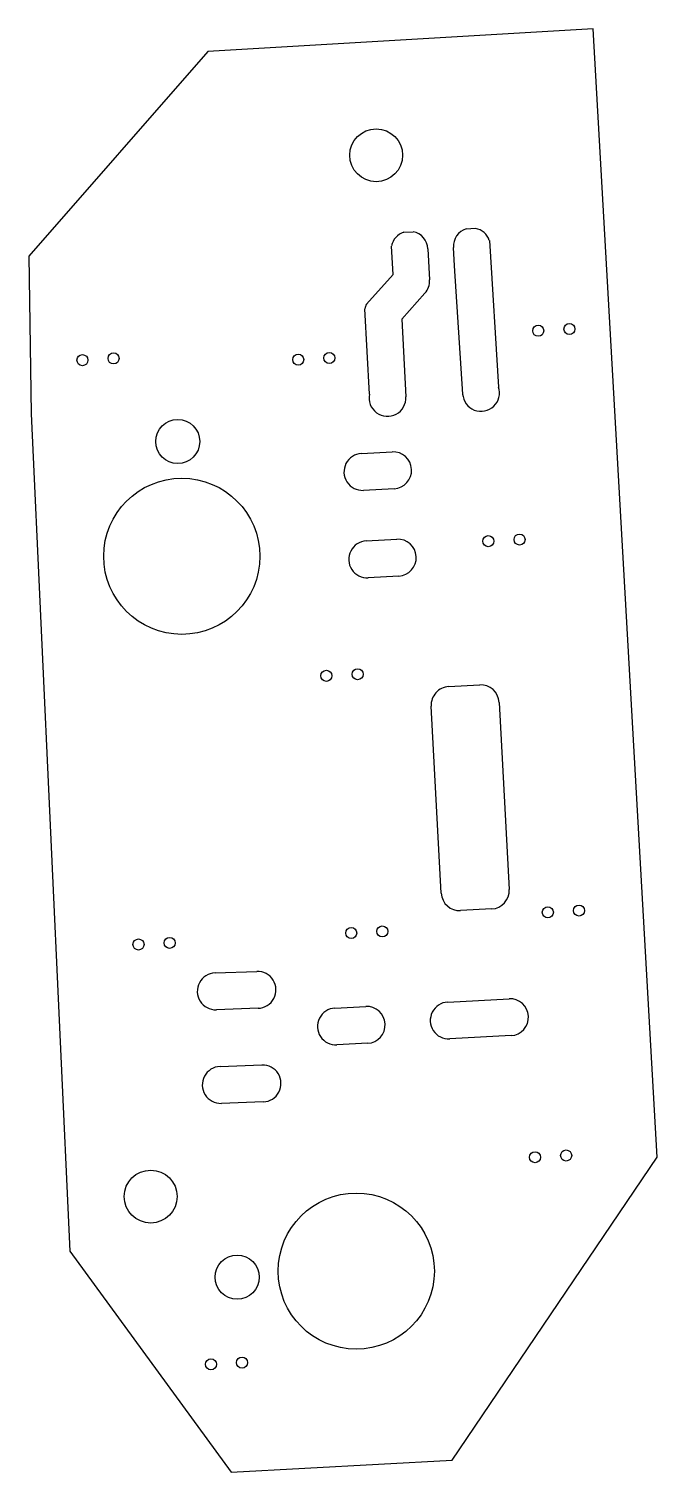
# Model space of a CAD drawing. Header units: millimetres. Extents: x -396 to -345, y -479 to -361.
import ezdxf

# ---------------------------------------------------------------- set-up
doc = ezdxf.new("R2010")
doc.units = ezdxf.units.MM
doc.layers.get('0').update_dxf_attribs({"linetype": 'CONTINUOUS'})

msp = doc.modelspace()

# ---------------------------------------------------------------- linework, layer by layer
for p, q in [((-365.52, -377.68, 0), (-364.75, -377.64, 0)), ((-360.45, -377.4, 0), (-359.68, -377.36, 0)), ((-366.4, -381.12, 0), (-366.53, -378.8, 0)), ((-363.56, -379.02, 0), (-363.43, -381.56, 0)), ((-361.39, -380.41, 0), (-361.49, -378.91, 0)), ((-358.56, -378.36, 0), (-357.81, -390.27, 0)), ((-368.56, -383.53, 0), (-366.4, -381.12, 0)), ((-360.73, -390.84, 0), (-361.39, -380.41, 0)), ((-363.8, -382.64, 0), (-365.69, -384.75, 0)), ((-368.31, -390.85, 0), (-368.69, -383.91, 0)), ((-365.69, -384.75, 0), (-365.35, -391.07, 0)), ((-368.97, -395.68, 0), (-366.47, -395.54, 0)), ((-366.31, -398.54, 0), (-368.8, -398.67, 0)), ((-368.58, -402.78, 0), (-366.09, -402.64, 0)), ((-365.93, -405.64, 0), (-368.42, -405.77, 0)), ((-361.88, -414.63, 0), (-359.35, -414.49, 0)), ((-362.48, -431.43, 0), (-363.3, -416.21, 0)), ((-357.77, -415.91, 0), (-356.95, -431.13, 0)), ((-358.37, -432.71, 0), (-360.9, -432.84, 0)), ((-380.87, -437.91, 0), (-377.47, -437.79, 0)), ((-361.95, -440.28, 0), (-356.96, -440.01, 0)), ((-377.36, -440.79, 0), (-380.76, -440.91, 0)), ((-371.12, -440.77, 0), (-368.62, -440.64, 0)), ((-368.46, -443.63, 0), (-370.96, -443.77, 0)), ((-356.8, -443.01, 0), (-361.79, -443.28, 0)), ((-380.46, -445.52, 0), (-377.06, -445.4, 0)), ((-376.95, -448.4, 0), (-380.35, -448.52, 0))]:
    msp.add_line(p, q)
msp.add_lwpolyline([(-361.6, -477.54), (-344.92, -452.89), (-350.11, -361.14), (-381.45, -362.98), (-396.02, -379.63), (-395.84, -392.44), (-392.68, -460.55), (-379.56, -478.51)], close=True)
at = {"extrusion": (-2.29161e-12, 2.12313e-09, 1)}
for centre, radius in [((-367.77, -371.42, 0), 2.15), ((-354.59, -385.69, 0), 0.45), ((-352.05, -385.55, 0), 0.45), ((-391.66, -388.08, 0), 0.45), ((-389.13, -387.94, 0), 0.45), ((-374.11, -388.04, 0), 0.45), ((-371.58, -387.9, 0), 0.45), ((-383.91, -394.7, 0), 1.79), ((-383.58, -404.03, 0), 6.35), ((-358.65, -402.8, 0), 0.45), ((-356.11, -402.67, 0), 0.45), ((-371.82, -413.75, 0), 0.45), ((-369.28, -413.62, 0), 0.45), ((-353.81, -432.98, 0), 0.45), ((-351.27, -432.84, 0), 0.45), ((-369.8, -434.67, 0), 0.45), ((-367.27, -434.54, 0), 0.45), ((-387.1, -435.6, 0), 0.45), ((-384.57, -435.47, 0), 0.45), ((-354.85, -452.9, 0), 0.45), ((-352.32, -452.76, 0), 0.45), ((-386.11, -456.1, 0), 2.15), ((-369.39, -462.16, 0), 6.35), ((-379.08, -462.65, 0), 1.79), ((-381.21, -469.74, 0), 0.45), ((-378.68, -469.6, 0), 0.45)]:
    msp.add_circle(centre, radius, dxfattribs=at)
for centre, start_param, end_param in [((-365.06, -379.1, 0), 1.883431, 2.936383), ((-365.06, -379.1, 0), 0.053713, 1.365588), ((-359.99, -378.83, 0), 1.883431, 3.195305), ((-359.99, -378.83, 0), 0.321832, 1.365588), ((-364.92, -381.64, 0), -0.728712, 0.053712), ((-367.22, -384.21, 0), 2.671802, 2.936383), ((-359.24, -390.74, 0), 3.204503, 6.605018), ((-366.85, -391.15, 0), 2.936383, 6.336897), ((-366.39, -397.04, 0), -1.517084, 1.624508), ((-368.89, -397.17, 0), 1.624508, 4.766101), ((-368.5, -404.28, 0), 1.624508, 4.766101), ((-366.01, -404.14, 0), -1.517084, 1.624508), ((-361.8, -416.13, 0), 1.624508, 3.195305), ((-359.27, -415.99, 0), 0.053712, 1.624508), ((-360.98, -431.35, 0), 3.195305, 4.766101), ((-358.45, -431.21, 0), -1.517084, 0.053712), ((-377.42, -439.29, 0), -1.53473, 1.606863), ((-380.82, -439.41, 0), 1.606863, 4.748456), ((-356.88, -441.51, 0), -1.517084, 1.624508), ((-371.04, -442.27, 0), 1.624508, 4.766101), ((-368.54, -442.14, 0), -1.517084, 1.624508), ((-361.87, -441.78, 0), 1.624508, 4.766101), ((-380.41, -447.02, 0), 1.606863, 4.748456), ((-377.01, -446.9, 0), -1.53473, 1.606863)]:
    msp.add_ellipse(centre, major_axis=(1.5, 0), ratio=1, start_param=start_param, end_param=end_param)

doc.saveas('drawing.dxf')
